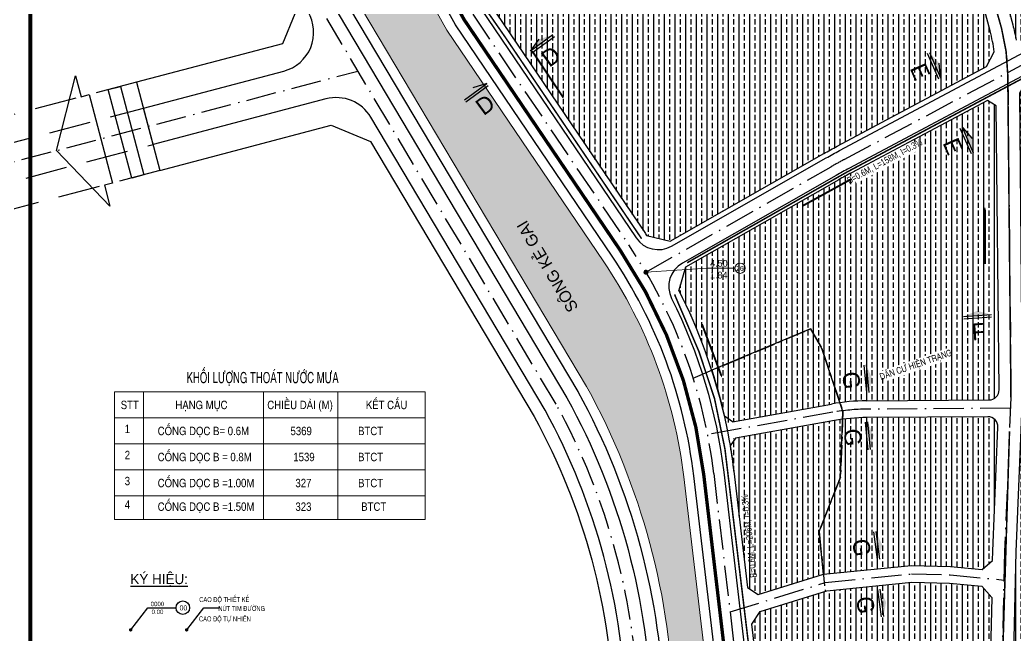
# Model space of a CAD drawing. Header units: metres. Extents: x 563124 to 573994, y 2062953 to 2068466.
# Drawn here: x 567970.8 to 568267.6, y 2065997.4 to 2066181.1 of the extents above; entities that cross this region are included whole.
import ezdxf
from ezdxf.enums import TextEntityAlignment as Align

# ---------------------------------------------------------------- set-up
doc = ezdxf.new("R2010")
doc.units = ezdxf.units.M
for name, pattern in [('ACAD_ISO10W100', [18.5, 12, -3, 0.5, -3]), ('CENTER', [2, 1.25, -0.25, 0.25, -0.25]), ('HIDDEN', [0.375, 0.25, -0.125])]:
    doc.linetypes.add(name, pattern=pattern)
for name, color, linetype in [('BoThamCo', 94, 'CONTINUOUS'), ('ChiaLo', 128, 'CENTER'), ('CHUQUYHOACH', 254, 'CONTINUOUS'), ('ghi_chu', 7, 'CONTINUOUS'), ('hacth', 7, 'CONTINUOUS'), ('hacth sdd', 8, 'CONTINUOUS'), ('Khung ban ve', 7, 'CONTINUOUS'), ('LogDg', 7, 'CONTINUOUS'), ('LogDg phu', 7, 'CONTINUOUS'), ('MC', 7, 'CONTINUOUS'), ('Nut tim', 7, 'CONTINUOUS'), ('RANHGIOI', 2, 'HIDDEN'), ('thoatnuoc', 3, 'CONTINUOUS'), ('TimDg', 222, 'CONTINUOUS'), ('TNuoc', 7, 'CONTINUOUS'), ('ViaHeS', 32, 'CONTINUOUS'), ('ViaHeSphu', 32, 'CONTINUOUS')]:
    doc.layers.add(name, color=color, linetype=linetype)
for name, color, linetype, lineweight in [('caodotimduong', 5, 'CONTINUOUS', 15), ('datKeSog', 251, 'CONTINUOUS', 13), ('datMatNc', 150, 'CONTINUOUS', 13), ('KHUNG QH', 7, 'CONTINUOUS', 30), ('P_text', 7, 'CONTINUOUS', 15), ('TEXT', 31, 'CONTINUOUS', 25), ('TN', 3, 'CONTINUOUS', 5)]:
    doc.layers.add(name, color=color, linetype=linetype, lineweight=lineweight)
doc.styles.add('avantH', font='VHAVAN.ttf', dxfattribs={"height": 10})
doc.styles.add('CHUSDD', font='VHAVANB.ttf')
doc.styles.add('IN', font='VHARIALN.ttf')
doc.styles.add('solo', font='VHARIALN.ttf')
doc.styles.add('STYLE3', font='VHBODO.ttf', dxfattribs={"width": 0.8, "height": 2.2})
doc.styles.add('text', font='VHARIALN.ttf')
doc.styles.add('VnBlackH', font='VHBLACK.ttf')
doc.linetypes.add('TN_WATER_SUPPLY', pattern='A,0.5,-0.2,["TN",Standard,S=0.1,R=0,X=-0.1,Y=-0.05],-0.2', length=0.9)
doc.dimstyles.new('kichthuocnut', dxfattribs={"dimtxt": 1.1, "dimasz": 0.5, "dimexe": 0.5, "dimexo": 0.5, "dimgap": 0.5, "dimtad": 1, "dimzin": 0, "dimdsep": 46, "dimtxsty": 'solo', "dimblk": 'BOXFILLED', "dimcen": 0.09, "dimdle": 1, "dimclrd": 256, "dimclre": 256, "dimclrt": 7, "dimadec": 0, "dimazin": 0, "dimtfac": 1, "dimtix": 1, "dimtofl": 0, "dimtmove": 1, "dimatfit": 3, "dimldrblk": 'ARCHTICK', "dimfxl": 1, "dimtfill": 1, "dimtfillclr": 2, "dimtolj": 1, "dimtzin": 0, "dimlwd": -1, "dimlwe": -1, "dimarcsym": 0})

# ---------------------------------------------------------------- blocks, each defined once
blk = doc.blocks.new('mt')
at = {"layer": 'TN', "linetype": 'Continuous'}
blk.add_lwpolyline([(6347, 0, 567, 567, 0), (-7039, 0, 2268, 0, 0), (-10714, 0, 0, 0, 0)], format="xyseb", dxfattribs=at)
blk = doc.blocks.new('e')
at = {"layer": 'MC', "linetype": 'Continuous', "extrusion": (3.39823e-17, -4.39919e-09, 1)}
blk.add_hatch(color=6, dxfattribs=at).paths.add_polyline_path([(-473, 282), (-310, 227), (-636, 227)])
at = {"layer": 'MC', "linetype": 'Continuous', "extrusion": (-3.39823e-17, -4.39919e-09, 1)}
blk.add_hatch(color=6, dxfattribs=at).paths.add_polyline_path([(493, 282), (330, 227), (656, 227)])
at = {"layer": 'MC', "color": 6, "linetype": 'Continuous'}
for p, q in [((-310, 227, 0), (-473, 282, 0)), ((330, 227, 0), (493, 282, 0)), ((-636, 227, 0), (-310, 227, 0)), ((-636, 200, 0), (-310, 200, 0)), ((656, 227, 0), (330, 227, 0)), ((656, 200, 0), (330, 200, 0))]:
    blk.add_line(p, q, dxfattribs=at)
at = {"layer": 'MC', "style": 'VnBlackH'}
for rotation, p in [(0, (-472, -61)), (360, (486, -61))]:
    blk.add_text('d', height=197, rotation=rotation, dxfattribs=at).set_placement(p, align=Align.CENTER)

msp = doc.modelspace()

# ---------------------------------------------------------------- hatches: boundary and pattern name
at = {"layer": 'hacth'}
h = msp.add_hatch(dxfattribs=at)
h.set_pattern_fill('BRASS', color=57, scale=0.5, angle=90, style=0)
h.paths.add_polyline_path([(568359.09, 2066256.948), (568360.185, 2066253.781), (568340.315, 2066246.91), (568339.22, 2066250.077)], flags=16)
h.paths.add_polyline_path([(568442.819, 2066250.432, 0.3954223), (568439.302, 2066252.545), (568382.417, 2066240.301, 0.0181571), (568378.37, 2066239.275), (568349.891, 2066230.943, 0.4262864), (568347.891, 2066227.104), (568356.485, 2066201.655), (568360.444, 2066198.883, -0.0996227), (568422.115, 2066187.364), (568439.249, 2066180.456, 0.071574), (568459.168, 2066175.575), (568462.793, 2066180.071)])
h.paths.add_polyline_path([(568342.637, 2066227.035, 0.1166768), (568341.784, 2066228.402), (568335.438, 2066234.686, 0.3028191), (568332.716, 2066235.217), (568317.63, 2066231.093, 0.056028), (568305.695, 2066226.343), (568262.81, 2066203.429, 0.3612887), (568261.363, 2066199.877, -0.011809), (568263.388, 2066192.916), (568266.934, 2066179.56, -0.0193472), (568267.95, 2066175.031), (568271.067, 2066173.479), (568286.52, 2066181.72), (568310.209, 2066189.997, -0.0630375), (568349.263, 2066198.333), (568351.294, 2066201.4)])
h.paths.add_polyline_path([(568321.14, 2066195.582, -1), (568318.077, 2066195.582, -1)], flags=16)
h.paths.add_polyline_path([(568413.88, 2066322.671), (568416.755, 2066326.704), (568419.18, 2066324.975), (568416.305, 2066320.942)], flags=24)
h.paths.add_polyline_path([(568341.892, 2066247.309), (568358.683, 2066253.115), (568357.421, 2066256.764), (568340.63, 2066250.957)], flags=24)
h.paths.add_polyline_path([(568320.418, 2066293.857), (568323.28, 2066287.337), (568330.147, 2066290.351), (568327.286, 2066296.871)], flags=24)
h.paths.add_polyline_path([(568432.941, 2066247.542), (568440.186, 2066249.48), (568438.248, 2066256.726), (568431.003, 2066254.787)], flags=9)
h.paths.add_polyline_path([(568367.857, 2066209.436), (568367.509, 2066202.324), (568375, 2066201.957), (568375.348, 2066209.069)], flags=24)
h.paths.add_polyline_path([(568309.343, 2066191.913), (568317.176, 2066191.913), (568317.176, 2066195.127), (568309.343, 2066195.127)], flags=24)
h.paths.add_polyline_path([(568309.398, 2066195.481), (568317.209, 2066195.481), (568317.209, 2066198.63), (568309.398, 2066198.63)], flags=24)
h.paths.add_polyline_path([(568318.005, 2066194.321), (568321.128, 2066194.321), (568321.128, 2066196.731), (568318.005, 2066196.731)], flags=24)
h = msp.add_hatch(dxfattribs=at)
h.set_pattern_fill('BRASS', color=57, scale=0.5, angle=90, style=0)
edge = h.paths.add_edge_path()
edge.add_line((568325.706, 2065954.371), (568329.781, 2065944.216))
edge.add_line((568329.781, 2065944.216), (568341.902, 2065948.284))
edge.add_line((568341.902, 2065948.284), (568342.619, 2065956.87))
edge.add_line((568342.619, 2065956.87), (568344.331, 2065964.884))
edge.add_line((568344.331, 2065964.884), (568345.571, 2065976.577))
edge.add_line((568345.571, 2065976.577), (568347.85, 2065978.769))
edge.add_line((568347.85, 2065978.769), (568349.914, 2065988.549))
edge.add_line((568349.914, 2065988.549), (568351.367, 2065999.908))
edge.add_line((568351.367, 2065999.908), (568352.814, 2066008.756))
edge.add_line((568352.814, 2066008.756), (568350.834, 2066027.838))
edge.add_line((568350.834, 2066027.838), (568345.173, 2066029.863))
edge.add_line((568345.173, 2066029.863), (568325.502, 2066028.388))
edge.add_line((568325.502, 2066028.388), (568318.928, 2066039.339))
edge.add_line((568318.928, 2066039.339), (568314.986, 2066049.424))
edge.add_line((568314.986, 2066049.424), (568314.464, 2066054.183))
edge.add_line((568314.464, 2066054.183), (568313.562, 2066072.149))
edge.add_line((568313.562, 2066072.149), (568309.59, 2066089.465))
edge.add_line((568309.59, 2066089.465), (568303.364, 2066109.111))
edge.add_line((568303.364, 2066109.111), (568305.458, 2066122.429))
edge.add_line((568305.458, 2066122.429), (568308.327, 2066126.268))
edge.add_line((568308.327, 2066126.268), (568298.825, 2066158.845))
edge.add_line((568298.825, 2066158.845), (568299.773, 2066167.626))
edge.add_line((568299.773, 2066167.626), (568305.156, 2066171.193))
edge.add_line((568305.156, 2066171.193), (568304.492, 2066173.17))
edge.add_line((568304.492, 2066173.17), (568298.181, 2066176.261))
edge.add_line((568298.181, 2066176.261), (568290.144, 2066173.452))
edge.add_line((568290.144, 2066173.452), (568271.612, 2066163.571))
edge.add_line((568271.612, 2066163.571), (568268.994, 2066159.159))
edge.add_line((568268.994, 2066159.159), (568269.885, 2066068.285))
edge.add_line((568269.885, 2066068.285), (568267.951, 2066022.267))
edge.add_line((568267.951, 2066022.267), (568266.879, 2065974.764))
edge.add_arc((568269.879, 2065974.697), 3, 178.70721, 278.15292)
edge.add_line((568270.304, 2065971.727), (568299.781, 2065975.95))
edge.add_arc((568301.411, 2065964.566), 11.5, 50.86865, 98.15292, ccw=False)
edge.add_line((568308.669, 2065973.487), (568316.054, 2065967.478))
edge.add_arc((568295.544, 2065942.268), 32.5, 21.86287, 50.86865, ccw=False)
edge = h.paths.add_edge_path()
edge.add_line((568325.032, 2065942.622), (568321.066, 2065952.509))
edge.add_arc((568295.544, 2065942.268), 27.5, 21.86287, 50.86865)
edge.add_line((568312.899, 2065963.6), (568305.514, 2065969.608))
edge.add_arc((568301.411, 2065964.566), 6.5, 50.86865, 98.15292)
edge.add_line((568300.49, 2065971), (568269.202, 2065966.518))
edge.add_arc((568269.627, 2065963.548), 3, 98.15292, 178.70721)
edge.add_line((568266.628, 2065963.616), (568266.515, 2065958.605))
edge.add_line((568266.515, 2065958.605), (568267.551, 2065934.917))
edge.add_line((568267.551, 2065934.917), (568268.427, 2065926.716))
edge.add_line((568268.427, 2065926.716), (568271.59, 2065924.687))
edge.add_line((568271.59, 2065924.687), (568325.032, 2065942.622))
h = msp.add_hatch(dxfattribs=at)
h.set_pattern_fill('BRASS', color=57, scale=0.5, angle=90, style=0)
edge = h.paths.add_edge_path()
edge.add_arc((568223.835, 2066004.845), 62.5, 90.40789, 100.11817)
edge.add_line((568212.855, 2066066.373), (568181.349, 2066060.751))
edge.add_arc((568024.813, 2066027.637), 160, 11.94431, 27.03217)
edge.add_line((568167.334, 2066100.356), (568169.335, 2066107.252))
edge.add_line((568169.335, 2066107.252), (568215.02, 2066133.325))
edge.add_arc((568289.369, 2066003.047), 150, 118.61759, 119.71344, ccw=False)
edge.add_arc((568289.369, 2066003.047), 150, 118.06735, 118.61759, ccw=False)
edge.add_line((568218.793, 2066135.407), (568259.353, 2066157.034))
edge.add_line((568259.353, 2066157.034), (568262.03, 2066155.446))
edge.add_line((568262.03, 2066155.446), (568262.861, 2066070.633))
edge.add_arc((568259.862, 2066070.604), 3, -89.59211, 0.5616, ccw=False)
edge.add_line((568259.883, 2066067.604), (568223.39, 2066067.344))
h = msp.add_hatch(dxfattribs=at)
h.set_pattern_fill('BRASS', color=57, scale=0.5, angle=90, style=0)
edge = h.paths.add_edge_path()
edge.add_line((568200.974, 2065956.206), (568194.345, 2065956.098))
edge.add_line((568194.345, 2065956.098), (568198.48, 2065920.994))
edge.add_line((568198.48, 2065920.994), (568200.555, 2065908.133))
edge.add_line((568200.555, 2065908.133), (568208.306, 2065903.45))
edge.add_line((568208.306, 2065903.45), (568259.105, 2065920.497))
edge.add_line((568259.105, 2065920.497), (568261.631, 2065924.435))
edge.add_line((568261.631, 2065924.435), (568260.568, 2065934.391))
edge.add_line((568260.568, 2065934.391), (568259.511, 2065958.531))
edge.add_line((568259.511, 2065958.531), (568259.576, 2065961.402))
edge.add_arc((568256.577, 2065961.47), 3, 358.70721, 459.72491)
edge.add_line((568256.07, 2065964.427), (568216.619, 2065957.665))
edge.add_arc((568199.305, 2066058.693), 102.5, 270.93296, 279.72491, ccw=False)
edge = h.paths.add_edge_path()
edge.add_line((568193.757, 2065961.089), (568200.893, 2065961.205))
edge.add_arc((568199.305, 2066058.693), 97.5, 270.93296, 279.72491)
edge.add_line((568215.775, 2065962.594), (568257.336, 2065969.716))
edge.add_arc((568256.83, 2065972.673), 3, 279.72491, 358.70721)
edge.add_line((568259.829, 2065972.606), (568260.643, 2066008.664))
edge.add_line((568260.643, 2066008.664), (568257.725, 2066011.96))
edge.add_line((568257.725, 2066011.96), (568248.089, 2066012.92))
edge.add_line((568248.089, 2066012.92), (568236.791, 2066013.156))
edge.add_line((568236.791, 2066013.156), (568211.483, 2066010.623))
edge.add_line((568211.483, 2066010.623), (568191.617, 2066004.48))
edge.add_line((568191.617, 2066004.48), (568189.102, 2066000.615))
edge.add_line((568189.102, 2066000.615), (568193.757, 2065961.089))
at = {"layer": 'hacth sdd'}
h = msp.add_hatch(dxfattribs=at)
h.set_pattern_fill('DASH', color=152, scale=0.5, style=0)
edge = h.paths.add_edge_path()
edge.add_line((568183.62, 2065918.921), (568168.818, 2066044.598))
edge.add_arc((568024.813, 2066027.637), 145, 6.71726, 34.05898)
edge.add_line((568144.94, 2066108.844), (568098.19, 2066178))
edge.add_line((568098.19, 2066178), (568085.091, 2066201.597))
edge.add_arc((568202.25, 2066266.634), 134, 200.00841, 209.03546, ccw=False)
edge.add_line((568076.338, 2066220.785), (568071.423, 2066234.284))
edge.add_arc((568197.335, 2066280.133), 134, 170.7022, 200.00841, ccw=False)
edge.add_line((568065.095, 2066301.783), (568070.229, 2066333.138))
edge.add_line((568070.229, 2066333.138), (568075.391, 2066383.854))
edge.add_arc((567886.853, 2066414.424), 191, 350.79009, 357.98008)
edge.add_line((568077.734, 2066407.691), (568080.426, 2066483.999))
edge.add_line((568080.426, 2066483.999), (568080.646, 2066490.814))
edge.add_line((568080.646, 2066490.814), (568076.777, 2066494.781))
edge.add_line((568076.777, 2066494.781), (568057.079, 2066494.636))
edge.add_line((568057.079, 2066494.636), (568051.884, 2066489.606))
edge.add_line((568051.884, 2066489.606), (568042.867, 2066263.069))
edge.add_arc((568132.296, 2066259.51), 89.5, 177.72058, 210.71731)
edge.add_line((568055.353, 2066213.793), (568139.856, 2066071.571))
edge.add_arc((567955.412, 2065970.128), 210.5, 1.24505, 28.81045, ccw=False)
edge.add_line((568165.863, 2065974.702), (568167.588, 2065895.311))
edge.add_line((568167.588, 2065895.311), (568172.343, 2065891.903))
edge.add_line((568172.343, 2065891.903), (568183.438, 2065895.402))
edge.add_line((568183.438, 2065895.402), (568186.59, 2065900.513))
edge.add_line((568186.59, 2065900.513), (568183.62, 2065918.921))
at = {"layer": 'MC', "linetype": 'Continuous', "extrusion": (-4.0283e-09, -1.76796e-09, 1)}
for points in [[(568244.988, 2066168.128), (568245.388, 2066163.782), (568242.061, 2066171.364)], [(568254.853, 2066145.652), (568251.925, 2066148.888), (568255.253, 2066141.306)]]:
    msp.add_hatch(color=6, dxfattribs=at).paths.add_polyline_path(points)
at = {"layer": 'MC', "linetype": 'Continuous', "extrusion": (2.85839e-10, -4.3899e-09, 1)}
msp.add_hatch(color=6, dxfattribs=at).paths.add_polyline_path([(568256.328, 2066094.185), (568260.549, 2066093.077), (568252.287, 2066092.539)])
at = {"layer": 'MC', "linetype": 'Continuous', "extrusion": (-4.37766e-09, -4.34701e-10, 1)}
for points in [[(568224.985, 2066074.104), (568224.02, 2066069.848), (568223.202, 2066078.087)], [(568225.408, 2066057.069), (568224.443, 2066052.813), (568223.625, 2066061.053)]]:
    msp.add_hatch(color=6, dxfattribs=at).paths.add_polyline_path(points)
at = {"layer": 'MC', "linetype": 'Continuous', "extrusion": (-4.36139e-09, -5.75449e-10, 1)}
for points in [[(568228.003, 2066024.362), (568227.176, 2066020.077), (568226.093, 2066028.286)], [(568229.184, 2066007.199), (568228.357, 2066002.914), (568227.274, 2066011.123)]]:
    msp.add_hatch(color=6, dxfattribs=at).paths.add_polyline_path(points)

# ---------------------------------------------------------------- linework, layer by layer
at = {"layer": 'BoThamCo'}
msp.add_lwpolyline([(568216.295, 2066064.125), (568210.015, 2066082.925), (568206.627, 2066088.785), (568177.18, 2066076.468, -0.0482622), (568183.715, 2066046.352), (568187.81, 2066011.584), (568191.016, 2066009.528), (568210.486, 2066015.548), (568209.211, 2066028.283), (568215.555, 2066044.495)], format="xyb", close=True, dxfattribs=at)
at = {"layer": 'caodotimduong', "color": 5, "ltscale": 75}
msp.add_circle((568185.616, 2066106.906), 1.532, dxfattribs=at)
at = {"layer": 'ChiaLo', "ltscale": 5}
msp.add_lwpolyline([(568171.624, 2066074.143), (568206.627, 2066088.785), (568210.015, 2066082.925), (568216.295, 2066064.125), (568215.555, 2066044.495), (568209.211, 2066028.283), (568210.994, 2066010.472)], dxfattribs=at)
at = {"layer": 'datKeSog'}
msp.add_lwpolyline([(568051.884, 2066489.606), (568048.761, 2066486.583), (568039.869, 2066263.189, 0.1449785), (568052.774, 2066212.26), (568137.252, 2066070.081, -0.1207993), (568162.863, 2065974.637), (568164.54, 2065897.495), (568167.588, 2065895.311), (568165.863, 2065974.702, 0.1208601), (568139.856, 2066071.571), (568055.353, 2066213.793, -0.1449785), (568042.867, 2066263.069)], format="xyb", close=True, dxfattribs=at)
msp.add_lwpolyline([(568075.391, 2066383.854), (568070.229, 2066333.138), (568065.095, 2066301.783, 0.128574), (568071.423, 2066234.284), (568076.338, 2066220.785, 0.0394083), (568085.091, 2066201.597), (568098.19, 2066178), (568144.94, 2066108.844, -0.11987), (568168.818, 2066044.598), (568183.62, 2065918.921), (568186.59, 2065900.513), (568188.999, 2065904.419), (568186.592, 2065919.336), (568171.798, 2066044.949, 0.11987), (568147.426, 2066110.524), (568100.749, 2066179.572), (568087.714, 2066203.053, -0.0394083), (568079.157, 2066221.811), (568074.241, 2066235.31, -0.128574), (568068.056, 2066301.298), (568073.204, 2066332.743), (568078.366, 2066383.462, 0.0312673)], format="xyb", dxfattribs=at)
at = {"layer": 'datMatNc'}
msp.add_lwpolyline([(568183.62, 2065918.921), (568168.818, 2066044.598, 0.11987), (568144.94, 2066108.844), (568098.19, 2066178), (568085.091, 2066201.597, -0.0394083), (568076.338, 2066220.785), (568071.423, 2066234.284, -0.128574), (568065.095, 2066301.783), (568070.229, 2066333.138), (568075.391, 2066383.854, 0.0313826), (568077.734, 2066407.691), (568080.426, 2066483.999), (568080.646, 2066490.814), (568076.777, 2066494.781), (568057.079, 2066494.636), (568051.884, 2066489.606), (568042.867, 2066263.069, 0.1449785), (568055.353, 2066213.793), (568139.856, 2066071.571, -0.1208601), (568165.863, 2065974.702), (568167.588, 2065895.311), (568172.343, 2065891.903), (568183.438, 2065895.402), (568186.59, 2065900.513)], format="xyb", close=True, dxfattribs=at)
at = {"layer": 'Khung ban ve', "const_width": 1.2}
msp.add_lwpolyline([(567973.928, 2066641.109), (569223.928, 2066641.109), (569223.928, 2065831.109), (567973.928, 2065831.109)], close=True, dxfattribs=at)
at = {"layer": 'LogDg'}
msp.add_lwpolyline([(568151.616, 2065974.392, 0.120559), (568127.482, 2066064.499), (568075.501, 2066151.985, 0.3349429), (568062.122, 2066157.458), (568010.55, 2066143.843), (568007.678, 2066154.72), (568049.523, 2066165.767, 0.4981915), (568056.777, 2066183.499), (568043.102, 2066206.514, -0.1449785), (568028.628, 2066263.636), (568037.635, 2066489.928, 0.4280878)], format="xyb", dxfattribs=at)
at = {"layer": 'LogDg', "ltscale": 0.75}
for points in [[(567996.051, 2066131.712), (567997.711, 2066125.424), (567981.779, 2066142.096), (567987.419, 2066164.4), (567989.079, 2066158.113), (567991.474, 2066158.745), (567998.447, 2066132.344)], [(568000.802, 2066161.179), (568007.757, 2066134.831), (568004.181, 2066133.829), (567997.209, 2066160.23)]]:
    msp.add_lwpolyline(points, close=True, dxfattribs=at)
at = {"layer": 'LogDg phu', "linetype": 'HIDDEN', "ltscale": 50, "elevation": 0}
msp.add_lwpolyline([(568008.259, 2066502.277), (568008.259, 2066502.277, 0.1450851), (567916.163, 2066474.241), (567729.41, 2066350.904, 0.2363349), (567724.044, 2066341.596), (567719.901, 2066271.24), (567716.611, 2066207.608), (567713.397, 2066142.943), (567710.892, 2066092.538, 0.5075175), (567725.94, 2066080.34), (568007.678, 2066154.72)], format="xyb", dxfattribs=at)
at = {"layer": 'LogDg phu', "linetype": 'HIDDEN', "ltscale": 50}
msp.add_lwpolyline([(568121.409, 2065869.548), (567839.882, 2065780.757, -0.3885953), (567809.275, 2065795.007), (567793.971, 2065831.844), (567775.265, 2065876.865), (567764.425, 2065902.956), (567747.282, 2065944.215), (567729.223, 2065987.679), (567710.465, 2066038.558), (567709.961, 2066054.871, -0.3491089), (567718.893, 2066066.844), (568010.55, 2066143.843)], format="xyb", dxfattribs=at)
at = {"layer": 'MC', "color": 6, "linetype": 'Continuous'}
for p, q in [((568241.429, 2066171.087), (568244.757, 2066163.505)), ((568242.061, 2066171.364, 0), (568245.388, 2066163.782, 0)), ((568245.388, 2066163.782, 0), (568244.988, 2066168.128, 0)), ((568254.621, 2066141.029), (568251.293, 2066148.611)), ((568251.925, 2066148.888, 0), (568254.853, 2066145.652, 0)), ((568255.253, 2066141.306, 0), (568251.925, 2066148.888, 0)), ((568252.287, 2066092.539, 0), (568260.549, 2066093.077, 0)), ((568252.332, 2066091.85, 0), (568260.594, 2066092.388, 0)), ((568222.516, 2066078.019, 0), (568223.334, 2066069.78, 0)), ((568223.202, 2066078.087, 0), (568224.02, 2066069.848, 0)), ((568222.939, 2066060.984, 0), (568223.757, 2066052.745, 0)), ((568223.625, 2066061.053, 0), (568224.443, 2066052.813, 0)), ((568225.409, 2066028.196, 0), (568226.492, 2066019.987, 0)), ((568226.093, 2066028.286, 0), (568227.176, 2066020.077, 0)), ((568226.59, 2066011.033, 0), (568227.673, 2066002.824, 0)), ((568227.274, 2066011.123, 0), (568228.357, 2066002.914, 0))]:
    msp.add_line(p, q, dxfattribs=at)
at = {"layer": 'Nut tim', "color": 5, "ltscale": 75}
msp.add_circle((568019.428, 2066005.563, 0), 2.023, dxfattribs=at)
at = {"layer": 'P_text'}
for p, q in [((568007.727, 2066070.058), (568007.727, 2066031.909)), ((568043.529, 2066070.058), (568043.529, 2066031.909)), ((568065.665, 2066070.058), (568065.665, 2066031.909)), ((567999.016, 2066062.283), (568091.715, 2066062.283)), ((567999.016, 2066054.508), (568091.715, 2066054.508)), ((567999.016, 2066046.733), (568091.715, 2066046.733)), ((567999.016, 2066038.958), (568091.715, 2066038.958)), ((567999.016, 2066031.909), (568091.715, 2066031.909))]:
    msp.add_line(p, q, dxfattribs=at)
msp.add_lwpolyline([(567999.016, 2066031.909), (567999.016, 2066070.058), (568091.715, 2066070.058), (568091.715, 2066031.909)], dxfattribs=at)
at = {"layer": 'thoatnuoc', "linetype": 'TN_WATER_SUPPLY', "ltscale": 10, "const_width": 0.455}
for points in [[(568265.473, 2066161.253), (568265.439, 2066164.72), (568264.931, 2066171.75), (568263.551, 2066178.662), (568256.646, 2066202.97), (568248.973, 2066224.909), (568246.589, 2066233.838), (568235.412, 2066279.465)], [(568156.239, 2066115.74), (568115.636, 2066175.802), (568108.749, 2066185.705), (568096.948, 2066206.958), (568086.584, 2066230.166)], [(568169.847, 2066108.568), (568217.403, 2066135.582), (568267.065, 2066162.103), (568289.507, 2066174.023), (568299.473, 2066177.45), (568305.019, 2066174.829), (568304.511, 2066170.22)], [(568266.384, 2066068.341), (568265.473, 2066161.253)], [(568166.069, 2066099.1), (568173.382, 2066081.956), (568177.994, 2066068.001), (568181.093, 2066053), (568191.476, 2065966.932), (568199.161, 2065905.462), (568205.51, 2065899.455)], [(568265.958, 2066058.201), (568263.23, 2065968.188), (568263.536, 2065946.611), (568263.925, 2065937.721), (568265.682, 2065919.458)]]:
    msp.add_lwpolyline(points, dxfattribs=at)
at = {"layer": 'TimDg', "linetype": 'ACAD_ISO10W100', "ltscale": 0.75, "elevation": 0}
msp.add_lwpolyline([(568198.58, 2065725.104), (568170.703, 2065808.308, -0.0775633), (568157.666, 2065868.594), (568155.365, 2065974.474, 0.1206413), (568130.739, 2066066.36), (568046.326, 2066208.429, -0.1449785), (568032.375, 2066263.487), (568043.396, 2066540.365), (568056.746, 2066694.89, 0.1449761), (568045.365, 2066750.534), (567960.302, 2066910.122, 0.0564277), (567947.552, 2066928.661), (567882.547, 2067003.502)], format="xyb", dxfattribs=at)
at = {"layer": 'TimDg', "linetype": 'ACAD_ISO10W100', "ltscale": 0.75}
for points in [[(568052.288, 2066834.89), (568102.991, 2066722.451, -0.0661146), (568107.533, 2066707.32), (568108.106, 2066703.76, -0.0635669), (568108.931, 2066678.449), (568106.545, 2066653.24, -0.020896), (568105.411, 2066644.963), (568098.32, 2066605.532), (568092.235, 2066551.305, 0.0198666), (568091.092, 2066535.459), (568089.421, 2066483.695), (568086.729, 2066407.374, -0.0310447), (568084.318, 2066382.68), (568079.155, 2066331.954), (568073.977, 2066300.329, 0.128574), (568079.879, 2066237.363), (568084.795, 2066223.864, 0.0394083), (568092.96, 2066205.965), (568105.867, 2066182.714), (568152.397, 2066113.884, -0.11987), (568177.756, 2066045.651), (568192.536, 2065920.165), (568198.653, 2065882.255)], [(568266.205, 2066065.149), (568223.408, 2066064.844, 0.0423945), (568213.295, 2066063.912), (568175.899, 2066057.239)]]:
    msp.add_lwpolyline(points, format="xyb", dxfattribs=at)
msp.add_lwpolyline([(566871.361, 2065848.909), (568071.659, 2066165.793)], dxfattribs=at)
at = {"layer": 'ViaHeS'}
for p, q in [((568262.03, 2066155.446), (568259.353, 2066157.034)), ((568262.861, 2066070.633), (568262.03, 2066155.446)), ((568215.02, 2066133.325), (568169.335, 2066107.252)), ((568169.335, 2066107.252), (568167.334, 2066100.356)), ((568223.39, 2066067.344), (568259.883, 2066067.604)), ((568183.318, 2066061.102), (568212.855, 2066066.373))]:
    msp.add_line(p, q, dxfattribs=at)
at = {"layer": 'ViaHeS', "elevation": 0}
msp.add_lwpolyline([(568033.745, 2066486.473), (568024.881, 2066263.785, 0.1449785), (568039.878, 2066204.598), (568052.794, 2066182.861), (568049.145, 2066173.942), (568005.636, 2066162.455), (568012.592, 2066136.108), (568063.62, 2066149.579), (568075.442, 2066144.744), (568124.225, 2066062.64, -0.1204742), (568147.867, 2065974.311)], format="xyb", dxfattribs=at)
at = {"layer": 'ViaHeS'}
for points in [[(568351.294, 2066201.4), (568342.637, 2066227.035, 0.1166768), (568341.784, 2066228.402), (568335.438, 2066234.686, 0.3028191), (568332.716, 2066235.217), (568317.63, 2066231.093, 0.056028), (568305.695, 2066226.343), (568262.81, 2066203.429, 0.3612887), (568261.363, 2066199.877, -0.011809), (568263.388, 2066192.916), (568266.934, 2066179.56, -0.0193472), (568267.95, 2066175.031)], [(568328.663, 2065947), (568325.706, 2065954.371, 0.1272417), (568316.054, 2065967.478), (568308.669, 2065973.487, 0.2092947), (568299.781, 2065975.95), (568270.304, 2065971.727, -0.4633665), (568266.879, 2065974.764), (568267.951, 2066022.267), (568269.885, 2066068.285), (568268.994, 2066159.159), (568271.612, 2066163.571), (568290.144, 2066173.452), (568298.181, 2066176.261), (568304.492, 2066173.17), (568374.52, 2065964.504), (568371.37, 2065958.173), (568332.552, 2065945.146)], [(568193.406, 2065964.069), (568189.102, 2066000.615), (568191.617, 2066004.48), (568211.483, 2066010.623), (568236.791, 2066013.156), (568248.089, 2066012.92), (568257.725, 2066011.96), (568260.643, 2066008.664), (568259.829, 2065972.606, -0.3589495), (568257.336, 2065969.716), (568215.775, 2065962.594, -0.0383809), (568200.893, 2065961.205), (568196.757, 2065961.138)]]:
    msp.add_lwpolyline(points, format="xyb", dxfattribs=at)
for points in [[(568183.318, 2066061.102), (568180.923, 2066062.705)], [(568184.277, 2066056.194), (568182.648, 2066053.872)]]:
    msp.add_lwpolyline(points, dxfattribs=at)
for centre, radius, start, end in [((568024.813, 2066027.637), 160, 12.66051, 27.03217), ((568259.862, 2066070.604), 3, 270.40789, 0.5616), ((568223.835, 2066004.845), 62.5, 90.40789, 100.11817)]:
    msp.add_arc(centre, radius, start, end, dxfattribs=at)
at = {"layer": 'ViaHeSphu', "linetype": 'HIDDEN', "ltscale": 50}
msp.add_lwpolyline([(568005.636, 2066162.455), (567726.25, 2066088.696), (567717.078, 2066096.131), (567719.39, 2066142.645), (567722.604, 2066207.304), (567725.892, 2066270.909), (567729.475, 2066331.766), (567738.407, 2066347.258), (567920.572, 2066467.565, -0.1450851), (568008.318, 2066494.277)], format="xyb", dxfattribs=at)
msp.add_lwpolyline([(568012.592, 2066136.108), (567725.543, 2066060.326), (567716.183, 2066047.778)], dxfattribs=at)

# ---------------------------------------------------------------- block references
at = {"layer": 'MC', "xscale": 0.0254, "yscale": 0.0254, "zscale": 0.0254, "rotation": 36.34371099951674}
msp.add_blockref('e', (568119.819, 2066162.076), dxfattribs=at)
at = {"layer": 'thoatnuoc', "xscale": 0.001, "yscale": 0.001, "zscale": 0.001}
for p, rotation in [((568129.373, 2066163.124), 303.7218723313842), ((568176.502, 2066084.233), 110.5788485912725)]:
    msp.add_blockref('mt', p, dxfattribs=dict(at, rotation=rotation))
at = {"layer": 'ViaHeS', "zscale": 0.001}
for p, xscale, yscale, rotation in [((568209.824, 2066128.596), 0.001, 0.001, 208.8732773805615), ((568258.667, 2066114.496), 0.001000000015185428, 0.0009999999788247596, 270.2115195630508)]:
    msp.add_blockref('mt', p, dxfattribs=dict(at, xscale=xscale, yscale=yscale, rotation=rotation))

# ---------------------------------------------------------------- texts
at = {"layer": 'caodotimduong', "color": 7, "ltscale": 75, "style": 'STYLE3'}
for s, height, p in [('4.50', 2, (568179.311, 2066107.377)), ('1.84', 2, (568179.267, 2066103.863)), ('0000', 1.3125, (568011.853, 2066006.034, 0)), ('0.00', 1.3125, (568011.878, 2066003.685, 0))]:
    msp.add_text(s, height=height, rotation=359.99998, dxfattribs=at).set_placement(p, align=Align.CENTER)
at = {"layer": 'CHUQUYHOACH', "color": 4, "linetype": 'Continuous', "style": 'CHUSDD'}
msp.add_text('%%uký hiÖu:', height=3, dxfattribs=at).set_placement((568003.793, 2066012.624, 0))
at = {"layer": 'ghi_chu', "style": 'avantH'}
msp.add_text('s«ng kÎ gai', height=3.5, rotation=120.71731, dxfattribs=at).set_placement((568137.504, 2066095.138))
at = {"layer": 'KHUNG QH', "color": 7, "style": 'IN', "width": 0.75}
msp.add_text('Khèi l\xadîng tho¸t n\xadíc m\xada', height=3.33333, dxfattribs=at).set_placement((568043.229, 2066072.606), align=Align.CENTER)
at = {"layer": 'MC', "style": 'VnBlackH'}
for s, rotation, p in [('e', 293.69588, (568237.036, 2066164.596, 0)), ('e', 293.69588, (568246.817, 2066142.31, 0)), ('f', 3.72543, (568256.932, 2066085.504)), ('g', 275.67087, (568216.33, 2066073.206)), ('g', 275.67087, (568216.753, 2066056.172)), ('g', 277.51627, (568219.381, 2066023.186)), ('g', 277.51627, (568220.563, 2066006.024))]:
    msp.add_text(s, height=5, rotation=rotation, dxfattribs=at).set_placement(p, align=Align.CENTER)
at = {"layer": 'Nut tim', "color": 7, "ltscale": 75, "width": 0.8}
for s, style, p in [('26', 'STYLE3', (568185.574, 2066106.114)), ('cao ®é thiÕt kÕ', 'text', (568031.801, 2066007.248, 0)), ('Nót tim ®\xadêng', 'text', (568036.985, 2066004.592, 0)), ('cao ®é tù nhiªn', 'text', (568031.981, 2066001.484, 0))]:
    msp.add_text(s, height=1.5, rotation=0.00002, dxfattribs=dict(at, style=style)).set_placement(p, align=Align.CENTER)
at = {"layer": 'Nut tim', "color": 7, "ltscale": 75, "style": 'STYLE3'}
msp.add_text('00', height=1.5, rotation=0.00002, dxfattribs=at).set_placement((568019.609, 2066004.772, 0), align=Align.CENTER)
at = {"layer": 'TEXT', "color": 0, "linetype": 'Continuous', "ltscale": 10, "style": 'text'}
for s, p in [('chiÒu dµi (m)', (568044.625, 2066064.865)), ('kÕt cÊu', (568074.009, 2066064.865)), ('stt', (568000.911, 2066064.865)), ('h¹ng môc', (568017.22, 2066064.865)), ('1', (568002.105, 2066057.688)), ('cèng däc B= 0.6m', (568011.944, 2066057.09)), ('5369', (568051.54, 2066057.09)), ('btct ', (568071.686, 2066057.09)), ('cèng däc B = 0.8m', (568011.944, 2066049.316)), ('2', (568002.105, 2066049.913)), ('1539', (568052.374, 2066049.316)), ('btct ', (568071.686, 2066049.316)), ('3', (568002.105, 2066042.139)), ('cèng däc B =1.00m', (568011.944, 2066041.541)), ('327', (568053.009, 2066041.541)), ('btct ', (568071.686, 2066041.541)), ('cèng däc B =1.50m', (568011.944, 2066034.491)), ('4', (568002.105, 2066035.089)), ('323', (568053.009, 2066034.491)), ('btct ', (568072.621, 2066034.491))]:
    msp.add_text(s, height=2.5, dxfattribs=at).set_placement(p)

# ---------------------------------------------------------------- leaders
at = {"layer": 'caodotimduong', "color": 5, "ltscale": 75}
msp.add_leader([(568157.556, 2066105.711), (568176.025, 2066106.906), (568184.084, 2066106.906)], dimstyle='kichthuocnut', override={"dimasz": 1.5, "dimclrd": 5, "dimldrblk": 'Dot'}, dxfattribs=at)
at = {"layer": 'Nut tim', "ltscale": 75}
for points in [[(568003.88, 2065998.96, 0), (568008.963, 2066005.563, 0), (568017.405, 2066005.563, 0)], [(568020.583, 2065998.96, 0), (568025.665, 2066005.563, 0), (568030.412, 2066005.563, 0)]]:
    msp.add_leader(points, dimstyle='kichthuocnut', override={"dimasz": 1, "dimclrd": 5, "dimldrblk": 'Dot'}, dxfattribs=at)

# ---------------------------------------------------------------- next in the draw order: wipeouts: each hides what was drawn before it
for points in [[(568220.336, 2066132.259), (568238.845, 2066142.231), (568237.255, 2066145.181), (568218.746, 2066135.209)], [(568191.257, 2066016.704), (568188.954, 2066037.602), (568185.623, 2066037.235), (568187.926, 2066016.337)]]:
    msp.add_wipeout(points).translate(0, 0, 0).dxf.layer = 'TNuoc'
msp.add_wipeout([(568228.677, 2066072.99), (568248.547, 2066079.861), (568247.452, 2066083.028), (568227.582, 2066076.157)]).dxf.layer = 'TNuoc'

# ---------------------------------------------------------------- next in the draw order: hatches: boundary and pattern name
at = {"layer": 'hacth'}
h = msp.add_hatch(dxfattribs=at)
h.set_pattern_fill('BRASS', color=57, scale=0.5, angle=90, style=0)
edge = h.paths.add_edge_path()
edge.add_line((568106.895, 2066193.225), (568126.091, 2066201.435))
edge.add_arc((568184.091, 2066065.817), 147.5, 103.41777, 113.15484, ccw=False)
edge.add_line((568149.864, 2066209.291), (568222.338, 2066226.58))
edge.add_line((568222.338, 2066226.58), (568240.975, 2066230.201))
edge.add_arc((568241.547, 2066227.256), 3, 15.09203, 100.99448, ccw=False)
edge.add_arc((568392.65, 2066268.004), 153.5, 195.09203, 199.85973)
edge.add_line((568248.279, 2066215.857), (568252.814, 2066203.302))
edge.add_arc((568115.026, 2066153.533), 146.5, 14.86635, 19.85973, ccw=False)
edge.add_line((568256.623, 2066191.12), (568260.168, 2066177.764))
edge.add_arc((568208.942, 2066164.166), 53, 7.95428, 14.86635, ccw=False)
edge.add_line((568261.432, 2066171.5), (568259.116, 2066167.107))
edge.add_line((568259.116, 2066167.107), (568214.558, 2066143.348))
edge.add_arc((568289.369, 2066003.047), 159, 118.06735, 119.71344)
edge.add_line((568210.559, 2066141.141), (568164.775, 2066115.012))
edge.add_line((568164.775, 2066115.012), (568157.714, 2066116.73))
edge.add_arc((568024.813, 2066027.637), 160, 33.83687, 34.05898)
edge.add_line((568157.367, 2066117.245), (568110.986, 2066185.856))
edge.add_line((568110.986, 2066185.856), (568106.895, 2066193.225))
h = msp.add_hatch(dxfattribs=at)
h.set_pattern_fill('BRASS', color=57, scale=0.5, angle=90, style=0)
edge = h.paths.add_edge_path()
edge.add_arc((568024.813, 2066027.637), 160, 6.71726, 10.15351, ccw=False)
edge.add_line((568183.715, 2066046.352), (568187.81, 2066011.584))
edge.add_line((568187.81, 2066011.584), (568191.016, 2066009.528))
edge.add_line((568191.016, 2066009.528), (568210.486, 2066015.548))
edge.add_line((568210.486, 2066015.548), (568236.593, 2066018.162))
edge.add_line((568236.593, 2066018.162), (568248.389, 2066017.915))
edge.add_line((568248.389, 2066017.915), (568257.838, 2066016.974))
edge.add_line((568257.838, 2066016.974), (568260.891, 2066019.676))
edge.add_line((568260.891, 2066019.676), (568260.955, 2066022.493))
edge.add_line((568260.955, 2066022.493), (568262.508, 2066059.475))
edge.add_arc((568259.511, 2066059.601), 3, 357.59421, 450.40789)
edge.add_line((568259.49, 2066062.601), (568223.426, 2066062.344))
edge.add_arc((568223.835, 2066004.845), 57.5, 90.40789, 100.11817)
edge.add_line((568213.734, 2066061.451), (568182.308, 2066055.843))

# ---------------------------------------------------------------- next in the draw order: linework, layer by layer
at = {"layer": 'LogDg'}
for points in [[(568045.189, 2066491.114), (568036.122, 2066263.338, 0.1449785), (568049.55, 2066210.345), (568133.996, 2066068.22, -0.1207214), (568159.114, 2065974.555), (568160.777, 2065898.07, 0.4999972), (568176.383, 2065886.886), (568184.083, 2065889.314, 0.3722013), (568192.32, 2065902.67), (568189.564, 2065919.75), (568174.777, 2066045.3, 0.11987), (568149.911, 2066112.204), (568103.308, 2066181.143), (568090.337, 2066204.509, -0.0394083), (568081.976, 2066222.838), (568077.06, 2066236.337, -0.128574), (568071.016, 2066300.813), (568076.179, 2066332.349), (568081.342, 2066383.07, 0.0311548)], [(568088.348, 2066222.875, 0.0338726), (568095.583, 2066207.421), (568108.426, 2066184.285), (568154.595, 2066115.989, 0.3921699), (568165.188, 2066113.521), (568211.302, 2066139.838, -0.0071825), (568215.264, 2066142.024), (568287.124, 2066180.342), (568310.704, 2066188.581, -0.1818206), (568421.555, 2066185.973), (568438.688, 2066179.065, 0.0837549), (568462.572, 2066173.821, 0.5131316), (568468.637, 2066181.453), (568427.184, 2066327.483)], [(568307.511, 2066173.603, 0.4178496), (568298.566, 2066177.984), (568289.54, 2066174.83), (568218.087, 2066136.73, 0.0071825), (568214.276, 2066134.627), (568168.395, 2066108.443, 0.398341), (568165.207, 2066097.914, -0.0869341), (568180.736, 2066046.002), (568195.508, 2065920.579), (568197.503, 2065908.217, 0.4630471), (568213.167, 2065898.752), (568373.279, 2065952.485, 0.4142136), (568378.318, 2065962.614), (568307.511, 2066173.603)]]:
    msp.add_lwpolyline(points, format="xyb", dxfattribs=at)
at = {"layer": 'RANHGIOI', "color": 1, "ltscale": 9, "const_width": 1}
msp.add_lwpolyline([(569000.559, 2066606.466), (568982.152, 2066596.774), (568641.488, 2066448.283), (568640.642, 2066447.92, -0.0051374), (568606.738, 2066433.79), (568320.264, 2066354.564, -0.0205674), (568279.256, 2066345.02), (568234.037, 2066336.438, -0.0212183), (568191.058, 2066330.157), (568073.843, 2066318.077), (568071.016, 2066300.813, 0.128574), (568077.06, 2066236.337), (568081.976, 2066222.838, 0.0394083), (568090.337, 2066204.509), (568103.308, 2066181.143), (568149.911, 2066112.204, -0.11987), (568174.777, 2066045.3), (568189.564, 2065919.75), (568193.006, 2065898.42), (568198.209, 2065900.061), (568647.001, 2066050.673, 0.0506838), (568827.906, 2066132.562), (568998.799, 2066231.855), (569157.481, 2066320.398, 0.0065941)], format="xyb", dxfattribs=at)
at = {"layer": 'TimDg', "linetype": 'ACAD_ISO10W100', "ltscale": 0.75}
for points in [[(568230.685, 2066348.017), (568234.768, 2066282.954), (568246.814, 2066232.904, 0.0276131), (568251.571, 2066217.046), (568256.105, 2066204.491, -0.0217912), (568260.005, 2066192.018), (568263.551, 2066178.662, -0.0624974), (568265.439, 2066164.72), (568266.384, 2066068.341), (568264.453, 2066022.38), (568263.013, 2065958.568), (568264.059, 2065934.654), (568267.305, 2065904.263)], [(568157.556, 2066105.711), (568212.789, 2066137.233, -0.0071825), (568216.676, 2066139.377), (568288.332, 2066177.586), (568311.693, 2066185.749, -0.1818206), (568420.433, 2066183.19), (568437.566, 2066176.283, 0.1343308), (568477.671, 2066171.602)]]:
    msp.add_lwpolyline(points, format="xyb", dxfattribs=at)
msp.add_lwpolyline([(568182.625, 2066004.317), (568210.984, 2066013.085), (568236.692, 2066015.659), (568248.239, 2066015.417), (568264.26, 2066013.822)], dxfattribs=at)
at = {"layer": 'ViaHeS'}
msp.add_line((568259.353, 2066157.034), (568218.793, 2066135.407), dxfattribs=at)
msp.add_lwpolyline([(568057.079, 2066494.636), (568048.761, 2066486.583), (568039.869, 2066263.189, 0.1449785), (568052.774, 2066212.26), (568137.252, 2066070.081, -0.1207993), (568162.863, 2065974.637), (568164.54, 2065897.495), (568172.343, 2065891.903), (568183.438, 2065895.402), (568188.999, 2065904.419), (568186.592, 2065919.336), (568171.798, 2066044.949, 0.11987), (568147.426, 2066110.524), (568100.749, 2066179.572), (568087.714, 2066203.053, -0.0394083), (568079.157, 2066221.811), (568074.241, 2066235.31, -0.128574), (568068.056, 2066301.298), (568073.204, 2066332.743), (568078.366, 2066383.462, 0.0312673), (568080.733, 2066407.586), (568083.424, 2066483.898), (568083.551, 2066487.836), (568076.777, 2066494.781)], format="xyb", close=True, dxfattribs=at)
for points in [[(568108.734, 2066194.012), (568107.865, 2066191.477), (568110.986, 2066185.856), (568157.367, 2066117.245, -0.0009691), (568157.714, 2066116.73), (568164.775, 2066115.012), (568210.559, 2066141.141, -0.0071825), (568214.558, 2066143.348), (568259.116, 2066167.107), (568261.432, 2066171.5, 0.0301687), (568260.168, 2066177.764), (568256.623, 2066191.12, 0.0217912), (568252.814, 2066203.302), (568248.279, 2066215.857, -0.020806), (568244.444, 2066228.037, 0.3934189), (568240.975, 2066230.201), (568222.338, 2066226.58), (568149.864, 2066209.291, 0.0425116), (568126.091, 2066201.435), (568108.734, 2066194.012)], [(568182.648, 2066053.872, -0.011869), (568183.715, 2066046.352), (568187.81, 2066011.584), (568191.016, 2066009.528), (568210.486, 2066015.548), (568236.593, 2066018.162), (568248.389, 2066017.915), (568257.838, 2066016.974), (568260.891, 2066019.676), (568260.955, 2066022.493), (568262.508, 2066059.475, 0.4286712), (568259.49, 2066062.601), (568223.426, 2066062.344, 0.0423945), (568213.734, 2066061.451), (568184.277, 2066056.194)]]:
    msp.add_lwpolyline(points, format="xyb", dxfattribs=at)
msp.add_arc((568289.369, 2066003.047), 150, 118.06735, 119.71344, dxfattribs=at)

# ---------------------------------------------------------------- next in the draw order: texts
at = {"layer": 'TNuoc', "color": 7, "linetype": 'ByBlock', "style": 'text', "width": 0.8}
for s, rotation, p in [('b=0.6m, l=158m, i=0.3%%%', 28.3157, (568228.713, 2066138.855, 0)), ('D©n c\xad hiÖn tr¹ng', 19.07631, (568238.005, 2066078.156)), ('b=0.6m, l=206m, i=0.3%%%', 96.28691, (568188.284, 2066026.944, 0))]:
    msp.add_text(s, height=2, rotation=rotation, dxfattribs=at).set_placement(p, align=Align.MIDDLE_CENTER)

doc.saveas('drawing.dxf')
